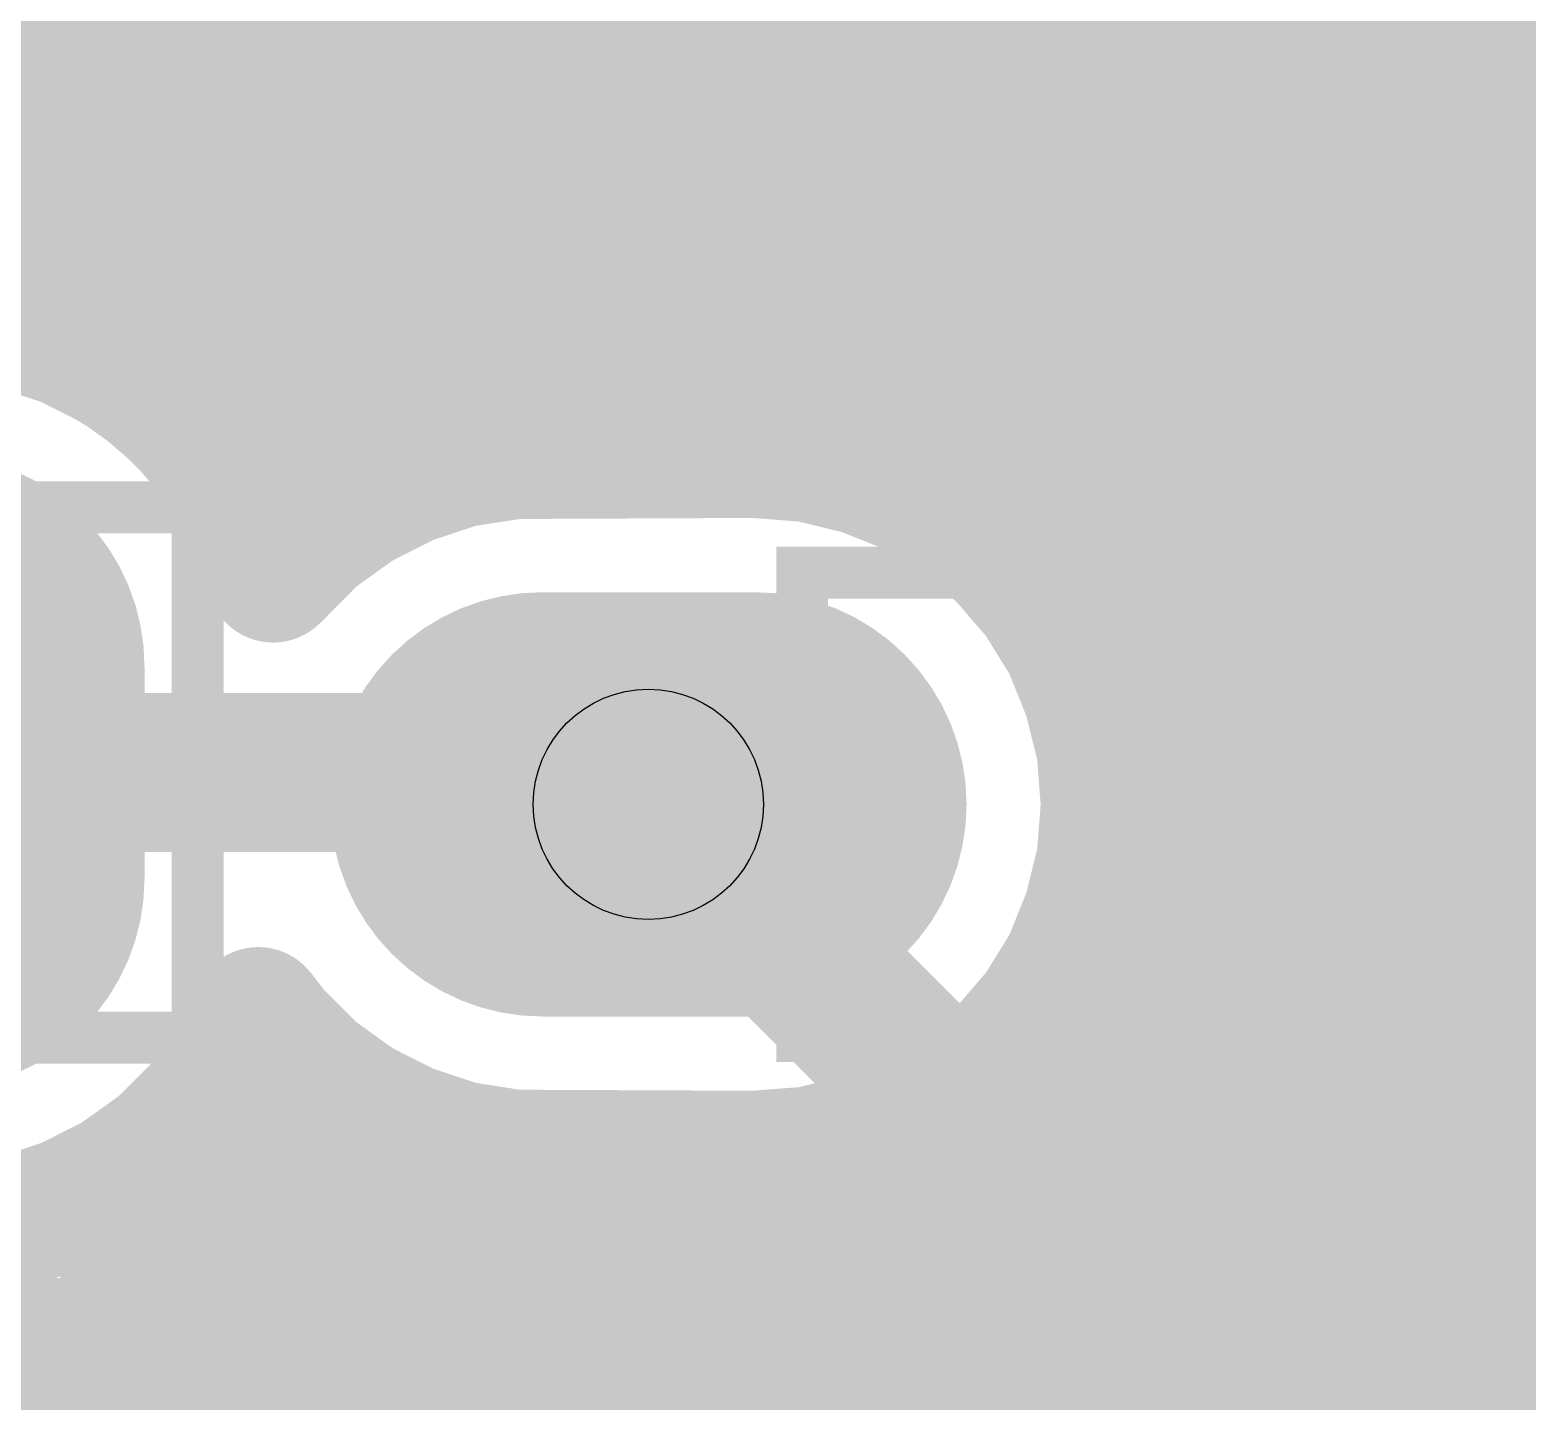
# Model space of a CAD drawing. Extents: x -0.06 to 2.31, y -0.06 to 2.06.
# Drawn here: x 1.1714 to 1.4537, y 1.0775 to 1.336 of the extents above; entities that cross this region are included whole.
import ezdxf

# ---------------------------------------------------------------- set-up
doc = ezdxf.new("R2010")
doc.units = 0
for name, color, linetype in [('Bottom', 6, 'CONTINUOUS'), ('Bottom_Silk', 11, 'CONTINUOUS'), ('Drill_Bottom', 8, 'CONTINUOUS'), ('Drill_Top', 7, 'CONTINUOUS'), ('Top', 5, 'CONTINUOUS'), ('Top_Silk', 2, 'CONTINUOUS')]:
    doc.layers.add(name, color=color, linetype=linetype)

msp = doc.modelspace()

# ---------------------------------------------------------------- linework, layer by layer
at = {"layer": 'Bottom', "linetype": 'CONTINUOUS'}
for points, const_width in [([(1.13, 1.3369), (1.7559, 1.3369)], 0.025), ([(1.1247, 1.312), (1.7337, 1.312)], 0.025), ([(1.1088, 1.2872), (1.7128, 1.2872)], 0.025), ([(1.1582, 1.2823), (1.1685, 1.2807)], 0.025), ([(1.1685, 1.2807), (1.1784, 1.2774)], 0.025), ([(1.1784, 1.2774), (1.1877, 1.2727)], 0.025), ([(1.1877, 1.2727), (1.1962, 1.2666)], 0.025), ([(1.1962, 1.2666), (1.2036, 1.2592)], 0.025), ([(1.2033, 1.2623), (1.7062, 1.2623)], 0.025), ([(1.2036, 1.2592), (1.2097, 1.2507)], 0.025), ([(1.2525, 1.2547), (1.2628, 1.2563)], 0.025), ([(1.2628, 1.2563), (1.308, 1.2565)], 0.025), ([(1.308, 1.2565), (1.3184, 1.2557)], 0.025), ([(1.3184, 1.2557), (1.3285, 1.2532)], 0.025), ([(1.2426, 1.2514), (1.2525, 1.2547)], 0.025), ([(1.3285, 1.2532), (1.3382, 1.2493)], 0.025), ([(1.2097, 1.2507), (1.2144, 1.2414)], 0.025), ([(1.2333, 1.2467), (1.2426, 1.2514)], 0.025), ([(1.3382, 1.2493), (1.3471, 1.2438)], 0.025), ([(1.2248, 1.2406), (1.2333, 1.2467)], 0.025), ([(1.3471, 1.2438), (1.355, 1.237)], 0.025), ([(1.2144, 1.2414), (1.2173, 1.233)], 0.025), ([(1.2173, 1.233), (1.2248, 1.2406)], 0.025), ([(1.355, 1.237), (1.3618, 1.2291)], 0.025), ([(1.3571, 1.2374), (1.5189, 1.2374)], 0.025), ([(1.3618, 1.2291), (1.3673, 1.2202)], 0.025), ([(1.3673, 1.2202), (1.3712, 1.2105)], 0.025), ([(1.3731, 1.2126), (1.5033, 1.2126)], 0.025), ([(1.3712, 1.2105), (1.3737, 1.2004)], 0.025), ([(1.3737, 1.2004), (1.3745, 1.19)], 0.025), ([(1.346, 1.132), (1.288, 1.19)], 0.03), ([(1.3745, 1.19), (1.3737, 1.1796)], 0.025), ([(1.377, 1.1877), (1.4996, 1.1877)], 0.025), ([(1.3737, 1.1796), (1.3712, 1.1695)], 0.025), ([(1.3712, 1.1695), (1.3704, 1.1663)], 0.025), ([(1.3704, 1.1663), (1.3776, 1.159)], 0.025), ([(1.3763, 1.1628), (1.5055, 1.1628)], 0.025), ([(1.3776, 1.159), (1.3814, 1.1537)], 0.025), ([(1.3814, 1.1537), (1.3843, 1.1479)], 0.025), ([(1.2144, 1.1506), (1.2097, 1.1413)], 0.025), ([(1.2174, 1.1468), (1.2145, 1.1506)], 0.025), ([(1.3843, 1.1479), (1.3864, 1.1417)], 0.025), ([(1.2248, 1.1394), (1.2174, 1.1468)], 0.025), ([(1.2097, 1.1413), (1.2036, 1.1328)], 0.025), ([(1.2333, 1.1333), (1.2248, 1.1394)], 0.025), ([(1.3864, 1.1417), (1.3874, 1.1353)], 0.025), ([(1.21, 1.138), (1.2241, 1.138)], 0.025), ([(1.3896, 1.138), (1.5253, 1.138)], 0.025), ([(1.346, 0.977), (1.346, 1.132)], 0.03), ([(1.3874, 1.1353), (1.3875, 1.0695)], 0.025), ([(1.2036, 1.1328), (1.1962, 1.1254)], 0.025), ([(1.2426, 1.1286), (1.2333, 1.1333)], 0.025), ([(1.2525, 1.1253), (1.2426, 1.1286)], 0.025), ([(1.1962, 1.1254), (1.1877, 1.1193)], 0.025), ([(1.2628, 1.1237), (1.2525, 1.1253)], 0.025), ([(1.2955, 1.1235), (1.2628, 1.1237)], 0.025), ([(1.3045, 1.1148), (1.2955, 1.1235)], 0.025), ([(1.1877, 1.1193), (1.1784, 1.1146)], 0.025), ([(1.1784, 1.1146), (1.1685, 1.1113)], 0.025), ([(1.3045, 1.0489), (1.3045, 1.1148)], 0.025), ([(1.1685, 1.1113), (1.1582, 1.1097)], 0.025), ([(1.1771, 1.1131), (1.302, 1.1131)], 0.025), ([(1.39, 1.1131), (1.7234, 1.1131)], 0.025), ([(0.798, 1.0882), (1.302, 1.0882)], 0.025), ([(1.39, 1.0882), (2.231, 1.0882)], 0.025), ([(1.3875, 1.0695), (1.3875, 1.0489)], 0.025)]:
    msp.add_lwpolyline(points, dxfattribs=dict(at, const_width=const_width))
for points, const_width in [([(1.1623, 1.2807, 1), (1.1748, 1.2807, 1), (1.1623, 1.2807, 1)], 0.0125), ([(1.1623, 1.2807, 1), (1.1748, 1.2807, 1), (1.1623, 1.2807, 1)], 0.0125), ([(1.1722, 1.2774, 1), (1.1847, 1.2774, 1), (1.1722, 1.2774, 1)], 0.0125), ([(1.1722, 1.2774, 1), (1.1847, 1.2774, 1), (1.1722, 1.2774, 1)], 0.0125), ([(1.1815, 1.2727, 1), (1.194, 1.2727, 1), (1.1815, 1.2727, 1)], 0.0125), ([(1.1815, 1.2727, 1), (1.194, 1.2727, 1), (1.1815, 1.2727, 1)], 0.0125), ([(1.1899, 1.2666, 1), (1.2024, 1.2666, 1), (1.1899, 1.2666, 1)], 0.0125), ([(1.1899, 1.2666, 1), (1.2024, 1.2666, 1), (1.1899, 1.2666, 1)], 0.0125), ([(1.1973, 1.2592, 1), (1.2098, 1.2592, 1), (1.1973, 1.2592, 1)], 0.0125), ([(1.1973, 1.2592, 1), (1.2098, 1.2592, 1), (1.1973, 1.2592, 1)], 0.0125), ([(1.2565, 1.2563, 1), (1.269, 1.2563, 1), (1.2565, 1.2563, 1)], 0.0125), ([(1.2565, 1.2563, 1), (1.269, 1.2563, 1), (1.2565, 1.2563, 1)], 0.0125), ([(1.3017, 1.2565, 1), (1.3142, 1.2565, 1), (1.3017, 1.2565, 1)], 0.0125), ([(1.3017, 1.2565, 1), (1.3142, 1.2565, 1), (1.3017, 1.2565, 1)], 0.0125), ([(1.3122, 1.2557, 1), (1.3247, 1.2557, 1), (1.3122, 1.2557, 1)], 0.0125), ([(1.3122, 1.2557, 1), (1.3247, 1.2557, 1), (1.3122, 1.2557, 1)], 0.0125), ([(1.2462, 1.2547, 1), (1.2587, 1.2547, 1), (1.2462, 1.2547, 1)], 0.0125), ([(1.2462, 1.2547, 1), (1.2587, 1.2547, 1), (1.2462, 1.2547, 1)], 0.0125), ([(1.3223, 1.2532, 1), (1.3348, 1.2532, 1), (1.3223, 1.2532, 1)], 0.0125), ([(1.3223, 1.2532, 1), (1.3348, 1.2532, 1), (1.3223, 1.2532, 1)], 0.0125), ([(1.2035, 1.2507, 1), (1.216, 1.2507, 1), (1.2035, 1.2507, 1)], 0.0125), ([(1.2035, 1.2507, 1), (1.216, 1.2507, 1), (1.2035, 1.2507, 1)], 0.0125), ([(1.2363, 1.2514, 1), (1.2488, 1.2514, 1), (1.2363, 1.2514, 1)], 0.0125), ([(1.2363, 1.2514, 1), (1.2488, 1.2514, 1), (1.2363, 1.2514, 1)], 0.0125), ([(1.3319, 1.2493, 1), (1.3444, 1.2493, 1), (1.3319, 1.2493, 1)], 0.0125), ([(1.3319, 1.2493, 1), (1.3444, 1.2493, 1), (1.3319, 1.2493, 1)], 0.0125), ([(1.227, 1.2467, 1), (1.2395, 1.2467, 1), (1.227, 1.2467, 1)], 0.0125), ([(1.227, 1.2467, 1), (1.2395, 1.2467, 1), (1.227, 1.2467, 1)], 0.0125), ([(1.3408, 1.2438, 1), (1.3533, 1.2438, 1), (1.3408, 1.2438, 1)], 0.0125), ([(1.3408, 1.2438, 1), (1.3533, 1.2438, 1), (1.3408, 1.2438, 1)], 0.0125), ([(1.173, 1.216, 1), (1.133, 1.216, 1), (1.173, 1.216, 1)], 0.04), ([(1.2082, 1.2414, 1), (1.2207, 1.2414, 1), (1.2082, 1.2414, 1)], 0.0125), ([(1.2082, 1.2414, 1), (1.2207, 1.2414, 1), (1.2082, 1.2414, 1)], 0.0125), ([(1.2186, 1.2406, 1), (1.2311, 1.2406, 1), (1.2186, 1.2406, 1)], 0.0125), ([(1.2186, 1.2406, 1), (1.2311, 1.2406, 1), (1.2186, 1.2406, 1)], 0.0125), ([(1.3488, 1.237, 1), (1.3613, 1.237, 1), (1.3488, 1.237, 1)], 0.0125), ([(1.3488, 1.237, 1), (1.3613, 1.237, 1), (1.3488, 1.237, 1)], 0.0125), ([(1.211, 1.233, 1), (1.2235, 1.233, 1), (1.211, 1.233, 1)], 0.0125), ([(1.211, 1.233, 1), (1.2235, 1.233, 1), (1.211, 1.233, 1)], 0.0125), ([(1.3555, 1.2291, 1), (1.368, 1.2291, 1), (1.3555, 1.2291, 1)], 0.0125), ([(1.3555, 1.2291, 1), (1.368, 1.2291, 1), (1.3555, 1.2291, 1)], 0.0125), ([(1.361, 1.2202, 1), (1.3735, 1.2202, 1), (1.361, 1.2202, 1)], 0.0125), ([(1.361, 1.2202, 1), (1.3735, 1.2202, 1), (1.361, 1.2202, 1)], 0.0125), ([(1.288, 1.19, 1), (1.248, 1.19, 1), (1.288, 1.19, 1)], 0.04), ([(1.328, 1.19, 1), (1.288, 1.19, 1), (1.328, 1.19, 1)], 0.04), ([(1.365, 1.2105, 1), (1.3775, 1.2105, 1), (1.365, 1.2105, 1)], 0.0125), ([(1.365, 1.2105, 1), (1.3775, 1.2105, 1), (1.365, 1.2105, 1)], 0.0125), ([(1.173, 1.176, 1), (1.133, 1.176, 1), (1.173, 1.176, 1)], 0.04), ([(1.3674, 1.2004, 1), (1.3799, 1.2004, 1), (1.3674, 1.2004, 1)], 0.0125), ([(1.3674, 1.2004, 1), (1.3799, 1.2004, 1), (1.3674, 1.2004, 1)], 0.0125), ([(1.2805, 1.19, 1), (1.2955, 1.19, 1), (1.2805, 1.19, 1)], 0.015), ([(1.3683, 1.19, 1), (1.3808, 1.19, 1), (1.3683, 1.19, 1)], 0.0125), ([(1.3683, 1.19, 1), (1.3808, 1.19, 1), (1.3683, 1.19, 1)], 0.0125), ([(1.3674, 1.1796, 1), (1.3799, 1.1796, 1), (1.3674, 1.1796, 1)], 0.0125), ([(1.3674, 1.1796, 1), (1.3799, 1.1796, 1), (1.3674, 1.1796, 1)], 0.0125), ([(1.365, 1.1695, 1), (1.3775, 1.1695, 1), (1.365, 1.1695, 1)], 0.0125), ([(1.365, 1.1695, 1), (1.3775, 1.1695, 1), (1.365, 1.1695, 1)], 0.0125), ([(1.3641, 1.1663, 1), (1.3766, 1.1663, 1), (1.3641, 1.1663, 1)], 0.0125), ([(1.3641, 1.1663, 1), (1.3766, 1.1663, 1), (1.3641, 1.1663, 1)], 0.0125), ([(1.3713, 1.159, 1), (1.3838, 1.159, 1), (1.3713, 1.159, 1)], 0.0125), ([(1.3713, 1.159, 1), (1.3838, 1.159, 1), (1.3713, 1.159, 1)], 0.0125), ([(1.3751, 1.1537, 1), (1.3876, 1.1537, 1), (1.3751, 1.1537, 1)], 0.0125), ([(1.3751, 1.1537, 1), (1.3876, 1.1537, 1), (1.3751, 1.1537, 1)], 0.0125), ([(1.2082, 1.1506, 1), (1.2207, 1.1506, 1), (1.2082, 1.1506, 1)], 0.0125), ([(1.2082, 1.1506, 1), (1.2207, 1.1506, 1), (1.2082, 1.1506, 1)], 0.0125), ([(1.3781, 1.1479, 1), (1.3906, 1.1479, 1), (1.3781, 1.1479, 1)], 0.0125), ([(1.3781, 1.1479, 1), (1.3906, 1.1479, 1), (1.3781, 1.1479, 1)], 0.0125), ([(1.2112, 1.1468, 1), (1.2237, 1.1468, 1), (1.2112, 1.1468, 1)], 0.0125), ([(1.2112, 1.1468, 1), (1.2237, 1.1468, 1), (1.2112, 1.1468, 1)], 0.0125), ([(1.2035, 1.1413, 1), (1.216, 1.1413, 1), (1.2035, 1.1413, 1)], 0.0125), ([(1.2035, 1.1413, 1), (1.216, 1.1413, 1), (1.2035, 1.1413, 1)], 0.0125), ([(1.2186, 1.1394, 1), (1.2311, 1.1394, 1), (1.2186, 1.1394, 1)], 0.0125), ([(1.2186, 1.1394, 1), (1.2311, 1.1394, 1), (1.2186, 1.1394, 1)], 0.0125), ([(1.3801, 1.1417, 1), (1.3926, 1.1417, 1), (1.3801, 1.1417, 1)], 0.0125), ([(1.3801, 1.1417, 1), (1.3926, 1.1417, 1), (1.3801, 1.1417, 1)], 0.0125), ([(1.3385, 1.132, 1), (1.3535, 1.132, 1), (1.3385, 1.132, 1)], 0.015), ([(1.3385, 1.132, 1), (1.3535, 1.132, 1), (1.3385, 1.132, 1)], 0.015), ([(1.3811, 1.1353, 1), (1.3936, 1.1353, 1), (1.3811, 1.1353, 1)], 0.0125), ([(1.3811, 1.1353, 1), (1.3936, 1.1353, 1), (1.3811, 1.1353, 1)], 0.0125), ([(1.1973, 1.1328, 1), (1.2098, 1.1328, 1), (1.1973, 1.1328, 1)], 0.0125), ([(1.1973, 1.1328, 1), (1.2098, 1.1328, 1), (1.1973, 1.1328, 1)], 0.0125), ([(1.227, 1.1333, 1), (1.2395, 1.1333, 1), (1.227, 1.1333, 1)], 0.0125), ([(1.227, 1.1333, 1), (1.2395, 1.1333, 1), (1.227, 1.1333, 1)], 0.0125), ([(1.2363, 1.1286, 1), (1.2488, 1.1286, 1), (1.2363, 1.1286, 1)], 0.0125), ([(1.2363, 1.1286, 1), (1.2488, 1.1286, 1), (1.2363, 1.1286, 1)], 0.0125), ([(1.1899, 1.1254, 1), (1.2024, 1.1254, 1), (1.1899, 1.1254, 1)], 0.0125), ([(1.1899, 1.1254, 1), (1.2024, 1.1254, 1), (1.1899, 1.1254, 1)], 0.0125), ([(1.2462, 1.1253, 1), (1.2587, 1.1253, 1), (1.2462, 1.1253, 1)], 0.0125), ([(1.2462, 1.1253, 1), (1.2587, 1.1253, 1), (1.2462, 1.1253, 1)], 0.0125), ([(1.2565, 1.1237, 1), (1.269, 1.1237, 1), (1.2565, 1.1237, 1)], 0.0125), ([(1.2565, 1.1237, 1), (1.269, 1.1237, 1), (1.2565, 1.1237, 1)], 0.0125), ([(1.2892, 1.1235, 1), (1.3017, 1.1235, 1), (1.2892, 1.1235, 1)], 0.0125), ([(1.2892, 1.1235, 1), (1.3017, 1.1235, 1), (1.2892, 1.1235, 1)], 0.0125), ([(1.1815, 1.1193, 1), (1.194, 1.1193, 1), (1.1815, 1.1193, 1)], 0.0125), ([(1.1815, 1.1193, 1), (1.194, 1.1193, 1), (1.1815, 1.1193, 1)], 0.0125), ([(1.1722, 1.1146, 1), (1.1847, 1.1146, 1), (1.1722, 1.1146, 1)], 0.0125), ([(1.1722, 1.1146, 1), (1.1847, 1.1146, 1), (1.1722, 1.1146, 1)], 0.0125), ([(1.2983, 1.1148, 1), (1.3108, 1.1148, 1), (1.2983, 1.1148, 1)], 0.0125), ([(1.2983, 1.1148, 1), (1.3108, 1.1148, 1), (1.2983, 1.1148, 1)], 0.0125), ([(1.1623, 1.1113, 1), (1.1748, 1.1113, 1), (1.1623, 1.1113, 1)], 0.0125), ([(1.1623, 1.1113, 1), (1.1748, 1.1113, 1), (1.1623, 1.1113, 1)], 0.0125), ([(1.3812, 1.0695, 1), (1.3937, 1.0695, 1), (1.3812, 1.0695, 1)], 0.0125), ([(1.3812, 1.0695, 1), (1.3937, 1.0695, 1), (1.3812, 1.0695, 1)], 0.0125)]:
    msp.add_lwpolyline(points, format="xyb", dxfattribs=dict(at, const_width=const_width))
at = {"layer": 'Bottom'}
for points in [[(1.268, 1.23), (1.308, 1.23), (1.268, 1.15), (1.308, 1.15)], [(1.113, 1.216), (1.193, 1.216), (1.113, 1.176), (1.193, 1.176)]]:
    msp.add_solid(points, dxfattribs=at)
at = {"layer": 'Bottom_Silk', "linetype": 'CONTINUOUS', "const_width": 0.0098}
msp.add_lwpolyline([(1.203, 1.246), (0.803, 1.246), (0.803, 1.146), (1.203, 1.146), (1.203, 1.246)], dxfattribs=at)
at = {"layer": 'Drill_Bottom'}
msp.add_circle((1.288, 1.19), 0.0217, dxfattribs=at)
at = {"layer": 'Drill_Top'}
msp.add_circle((1.288, 1.19), 0.0217, dxfattribs=at)
at = {"layer": 'Top', "linetype": 'CONTINUOUS'}
for points, const_width in [([(1.644, 1.316), (1.075, 1.316)], 0.03), ([(1.6268, 1.2745), (1.1846, 1.2745)], 0.025), ([(1.1846, 1.2745), (1.1921, 1.2698)], 0.025), ([(1.1921, 1.2698), (1.2, 1.263)], 0.025), ([(1.2, 1.263), (1.2068, 1.2551)], 0.025), ([(1.2033, 1.2623), (1.6365, 1.2623)], 0.025), ([(1.2068, 1.2551), (1.2123, 1.2462)], 0.025), ([(1.2525, 1.2547), (1.2628, 1.2563)], 0.025), ([(1.2628, 1.2563), (1.308, 1.2565)], 0.025), ([(1.308, 1.2565), (1.3184, 1.2557)], 0.025), ([(1.3184, 1.2557), (1.3285, 1.2532)], 0.025), ([(1.2426, 1.2514), (1.2525, 1.2547)], 0.025), ([(1.3285, 1.2532), (1.3382, 1.2493)], 0.025), ([(1.2333, 1.2467), (1.2426, 1.2514)], 0.025), ([(1.3382, 1.2493), (1.3471, 1.2438)], 0.025), ([(1.2248, 1.2406), (1.2333, 1.2467)], 0.025), ([(1.2123, 1.2462), (1.2159, 1.2375)], 0.025), ([(1.3471, 1.2438), (1.355, 1.237)], 0.025), ([(1.2159, 1.2375), (1.2248, 1.2406)], 0.025), ([(1.355, 1.237), (1.3618, 1.2291)], 0.025), ([(1.3571, 1.2374), (1.5189, 1.2374)], 0.025), ([(1.3618, 1.2291), (1.3673, 1.2202)], 0.025), ([(1.3673, 1.2202), (1.3712, 1.2105)], 0.025), ([(1.3731, 1.2126), (1.5033, 1.2126)], 0.025), ([(1.3712, 1.2105), (1.3737, 1.2004)], 0.025), ([(1.153, 1.196), (1.282, 1.196)], 0.03), ([(1.282, 1.196), (1.288, 1.19)], 0.03), ([(1.3737, 1.2004), (1.3745, 1.19)], 0.025), ([(1.3745, 1.19), (1.3737, 1.1796)], 0.025), ([(1.377, 1.1877), (1.4996, 1.1877)], 0.025), ([(1.3737, 1.1796), (1.3712, 1.1695)], 0.025), ([(1.3712, 1.1695), (1.3673, 1.1598)], 0.025), ([(1.3712, 1.1628), (1.5055, 1.1628)], 0.025), ([(1.3673, 1.1598), (1.3618, 1.1509)], 0.025), ([(1.2144, 1.1506), (1.2097, 1.1413)], 0.025), ([(1.2174, 1.1468), (1.2144, 1.1506)], 0.025), ([(1.3618, 1.1509), (1.355, 1.143)], 0.025), ([(1.2248, 1.1394), (1.2174, 1.1468)], 0.025), ([(1.355, 1.143), (1.3471, 1.1362)], 0.025), ([(1.2097, 1.1413), (1.2036, 1.1328)], 0.025), ([(1.2333, 1.1333), (1.2248, 1.1394)], 0.025), ([(1.21, 1.138), (1.2241, 1.138)], 0.025), ([(1.3519, 1.138), (1.5253, 1.138)], 0.025), ([(1.3471, 1.1362), (1.3382, 1.1307)], 0.025), ([(1.2036, 1.1328), (1.1962, 1.1254)], 0.025), ([(1.2426, 1.1286), (1.2333, 1.1333)], 0.025), ([(1.2525, 1.1253), (1.2426, 1.1286)], 0.025), ([(1.3382, 1.1307), (1.3285, 1.1268)], 0.025), ([(1.1962, 1.1254), (1.1877, 1.1193)], 0.025), ([(1.2628, 1.1237), (1.2525, 1.1253)], 0.025), ([(1.3285, 1.1268), (1.3184, 1.1243)], 0.025), ([(1.308, 1.1235), (1.2628, 1.1237)], 0.025), ([(1.3184, 1.1243), (1.308, 1.1235)], 0.025), ([(1.1877, 1.1193), (1.1784, 1.1146)], 0.025), ([(1.1784, 1.1146), (1.1685, 1.1113)], 0.025), ([(1.1685, 1.1113), (1.1582, 1.1097)], 0.025), ([(1.1771, 1.1131), (1.7234, 1.1131)], 0.025), ([(0.6944, 1.0882), (2.2265, 1.0882)], 0.025)]:
    msp.add_lwpolyline(points, dxfattribs=dict(at, const_width=const_width))
for points, const_width in [([(1.1783, 1.2745, 1), (1.1908, 1.2745, 1), (1.1783, 1.2745, 1)], 0.0125), ([(1.1783, 1.2745, 1), (1.1908, 1.2745, 1), (1.1783, 1.2745, 1)], 0.0125), ([(1.1858, 1.2698, 1), (1.1983, 1.2698, 1), (1.1858, 1.2698, 1)], 0.0125), ([(1.1858, 1.2698, 1), (1.1983, 1.2698, 1), (1.1858, 1.2698, 1)], 0.0125), ([(1.1938, 1.263, 1), (1.2063, 1.263, 1), (1.1938, 1.263, 1)], 0.0125), ([(1.1938, 1.263, 1), (1.2063, 1.263, 1), (1.1938, 1.263, 1)], 0.0125), ([(1.2005, 1.2551, 1), (1.213, 1.2551, 1), (1.2005, 1.2551, 1)], 0.0125), ([(1.2005, 1.2551, 1), (1.213, 1.2551, 1), (1.2005, 1.2551, 1)], 0.0125), ([(1.2565, 1.2563, 1), (1.269, 1.2563, 1), (1.2565, 1.2563, 1)], 0.0125), ([(1.2565, 1.2563, 1), (1.269, 1.2563, 1), (1.2565, 1.2563, 1)], 0.0125), ([(1.3018, 1.2565, 1), (1.3143, 1.2565, 1), (1.3018, 1.2565, 1)], 0.0125), ([(1.3018, 1.2565, 1), (1.3143, 1.2565, 1), (1.3018, 1.2565, 1)], 0.0125), ([(1.3122, 1.2557, 1), (1.3247, 1.2557, 1), (1.3122, 1.2557, 1)], 0.0125), ([(1.3122, 1.2557, 1), (1.3247, 1.2557, 1), (1.3122, 1.2557, 1)], 0.0125), ([(1.2462, 1.2547, 1), (1.2587, 1.2547, 1), (1.2462, 1.2547, 1)], 0.0125), ([(1.2462, 1.2547, 1), (1.2587, 1.2547, 1), (1.2462, 1.2547, 1)], 0.0125), ([(1.3223, 1.2532, 1), (1.3348, 1.2532, 1), (1.3223, 1.2532, 1)], 0.0125), ([(1.3223, 1.2532, 1), (1.3348, 1.2532, 1), (1.3223, 1.2532, 1)], 0.0125), ([(1.2363, 1.2514, 1), (1.2488, 1.2514, 1), (1.2363, 1.2514, 1)], 0.0125), ([(1.2363, 1.2514, 1), (1.2488, 1.2514, 1), (1.2363, 1.2514, 1)], 0.0125), ([(1.3319, 1.2493, 1), (1.3444, 1.2493, 1), (1.3319, 1.2493, 1)], 0.0125), ([(1.3319, 1.2493, 1), (1.3444, 1.2493, 1), (1.3319, 1.2493, 1)], 0.0125), ([(1.227, 1.2467, 1), (1.2395, 1.2467, 1), (1.227, 1.2467, 1)], 0.0125), ([(1.227, 1.2467, 1), (1.2395, 1.2467, 1), (1.227, 1.2467, 1)], 0.0125), ([(1.206, 1.2462, 1), (1.2185, 1.2462, 1), (1.206, 1.2462, 1)], 0.0125), ([(1.206, 1.2462, 1), (1.2185, 1.2462, 1), (1.206, 1.2462, 1)], 0.0125), ([(1.3408, 1.2438, 1), (1.3533, 1.2438, 1), (1.3408, 1.2438, 1)], 0.0125), ([(1.3408, 1.2438, 1), (1.3533, 1.2438, 1), (1.3408, 1.2438, 1)], 0.0125), ([(1.173, 1.216, 1), (1.133, 1.216, 1), (1.173, 1.216, 1)], 0.04), ([(1.2186, 1.2406, 1), (1.2311, 1.2406, 1), (1.2186, 1.2406, 1)], 0.0125), ([(1.2186, 1.2406, 1), (1.2311, 1.2406, 1), (1.2186, 1.2406, 1)], 0.0125), ([(1.2096, 1.2375, 1), (1.2221, 1.2375, 1), (1.2096, 1.2375, 1)], 0.0125), ([(1.2096, 1.2375, 1), (1.2221, 1.2375, 1), (1.2096, 1.2375, 1)], 0.0125), ([(1.3488, 1.237, 1), (1.3613, 1.237, 1), (1.3488, 1.237, 1)], 0.0125), ([(1.3488, 1.237, 1), (1.3613, 1.237, 1), (1.3488, 1.237, 1)], 0.0125), ([(1.3555, 1.2291, 1), (1.368, 1.2291, 1), (1.3555, 1.2291, 1)], 0.0125), ([(1.3555, 1.2291, 1), (1.368, 1.2291, 1), (1.3555, 1.2291, 1)], 0.0125), ([(1.361, 1.2202, 1), (1.3735, 1.2202, 1), (1.361, 1.2202, 1)], 0.0125), ([(1.361, 1.2202, 1), (1.3735, 1.2202, 1), (1.361, 1.2202, 1)], 0.0125), ([(1.288, 1.19, 1), (1.248, 1.19, 1), (1.288, 1.19, 1)], 0.04), ([(1.328, 1.19, 1), (1.288, 1.19, 1), (1.328, 1.19, 1)], 0.04), ([(1.365, 1.2105, 1), (1.3775, 1.2105, 1), (1.365, 1.2105, 1)], 0.0125), ([(1.365, 1.2105, 1), (1.3775, 1.2105, 1), (1.365, 1.2105, 1)], 0.0125), ([(1.173, 1.176, 1), (1.133, 1.176, 1), (1.173, 1.176, 1)], 0.04), ([(1.2745, 1.196, 1), (1.2895, 1.196, 1), (1.2745, 1.196, 1)], 0.015), ([(1.2745, 1.196, 1), (1.2895, 1.196, 1), (1.2745, 1.196, 1)], 0.015), ([(1.3674, 1.2004, 1), (1.3799, 1.2004, 1), (1.3674, 1.2004, 1)], 0.0125), ([(1.3674, 1.2004, 1), (1.3799, 1.2004, 1), (1.3674, 1.2004, 1)], 0.0125), ([(1.2805, 1.19, 1), (1.2955, 1.19, 1), (1.2805, 1.19, 1)], 0.015), ([(1.3683, 1.19, 1), (1.3808, 1.19, 1), (1.3683, 1.19, 1)], 0.0125), ([(1.3683, 1.19, 1), (1.3808, 1.19, 1), (1.3683, 1.19, 1)], 0.0125), ([(1.3674, 1.1796, 1), (1.3799, 1.1796, 1), (1.3674, 1.1796, 1)], 0.0125), ([(1.3674, 1.1796, 1), (1.3799, 1.1796, 1), (1.3674, 1.1796, 1)], 0.0125), ([(1.365, 1.1695, 1), (1.3775, 1.1695, 1), (1.365, 1.1695, 1)], 0.0125), ([(1.365, 1.1695, 1), (1.3775, 1.1695, 1), (1.365, 1.1695, 1)], 0.0125), ([(1.361, 1.1598, 1), (1.3735, 1.1598, 1), (1.361, 1.1598, 1)], 0.0125), ([(1.361, 1.1598, 1), (1.3735, 1.1598, 1), (1.361, 1.1598, 1)], 0.0125), ([(1.2082, 1.1506, 1), (1.2207, 1.1506, 1), (1.2082, 1.1506, 1)], 0.0125), ([(1.2082, 1.1506, 1), (1.2207, 1.1506, 1), (1.2082, 1.1506, 1)], 0.0125), ([(1.3555, 1.1509, 1), (1.368, 1.1509, 1), (1.3555, 1.1509, 1)], 0.0125), ([(1.3555, 1.1509, 1), (1.368, 1.1509, 1), (1.3555, 1.1509, 1)], 0.0125), ([(1.2112, 1.1468, 1), (1.2237, 1.1468, 1), (1.2112, 1.1468, 1)], 0.0125), ([(1.2112, 1.1468, 1), (1.2237, 1.1468, 1), (1.2112, 1.1468, 1)], 0.0125), ([(1.3488, 1.143, 1), (1.3613, 1.143, 1), (1.3488, 1.143, 1)], 0.0125), ([(1.3488, 1.143, 1), (1.3613, 1.143, 1), (1.3488, 1.143, 1)], 0.0125), ([(1.2035, 1.1413, 1), (1.216, 1.1413, 1), (1.2035, 1.1413, 1)], 0.0125), ([(1.2035, 1.1413, 1), (1.216, 1.1413, 1), (1.2035, 1.1413, 1)], 0.0125), ([(1.2186, 1.1394, 1), (1.2311, 1.1394, 1), (1.2186, 1.1394, 1)], 0.0125), ([(1.2186, 1.1394, 1), (1.2311, 1.1394, 1), (1.2186, 1.1394, 1)], 0.0125), ([(1.3408, 1.1362, 1), (1.3533, 1.1362, 1), (1.3408, 1.1362, 1)], 0.0125), ([(1.3408, 1.1362, 1), (1.3533, 1.1362, 1), (1.3408, 1.1362, 1)], 0.0125), ([(1.1973, 1.1328, 1), (1.2098, 1.1328, 1), (1.1973, 1.1328, 1)], 0.0125), ([(1.1973, 1.1328, 1), (1.2098, 1.1328, 1), (1.1973, 1.1328, 1)], 0.0125), ([(1.227, 1.1333, 1), (1.2395, 1.1333, 1), (1.227, 1.1333, 1)], 0.0125), ([(1.227, 1.1333, 1), (1.2395, 1.1333, 1), (1.227, 1.1333, 1)], 0.0125), ([(1.2363, 1.1286, 1), (1.2488, 1.1286, 1), (1.2363, 1.1286, 1)], 0.0125), ([(1.2363, 1.1286, 1), (1.2488, 1.1286, 1), (1.2363, 1.1286, 1)], 0.0125), ([(1.3319, 1.1307, 1), (1.3444, 1.1307, 1), (1.3319, 1.1307, 1)], 0.0125), ([(1.3319, 1.1307, 1), (1.3444, 1.1307, 1), (1.3319, 1.1307, 1)], 0.0125), ([(1.1899, 1.1254, 1), (1.2024, 1.1254, 1), (1.1899, 1.1254, 1)], 0.0125), ([(1.1899, 1.1254, 1), (1.2024, 1.1254, 1), (1.1899, 1.1254, 1)], 0.0125), ([(1.2462, 1.1253, 1), (1.2587, 1.1253, 1), (1.2462, 1.1253, 1)], 0.0125), ([(1.2462, 1.1253, 1), (1.2587, 1.1253, 1), (1.2462, 1.1253, 1)], 0.0125), ([(1.3223, 1.1268, 1), (1.3348, 1.1268, 1), (1.3223, 1.1268, 1)], 0.0125), ([(1.3223, 1.1268, 1), (1.3348, 1.1268, 1), (1.3223, 1.1268, 1)], 0.0125), ([(1.2565, 1.1237, 1), (1.269, 1.1237, 1), (1.2565, 1.1237, 1)], 0.0125), ([(1.2565, 1.1237, 1), (1.269, 1.1237, 1), (1.2565, 1.1237, 1)], 0.0125), ([(1.3018, 1.1235, 1), (1.3143, 1.1235, 1), (1.3018, 1.1235, 1)], 0.0125), ([(1.3018, 1.1235, 1), (1.3143, 1.1235, 1), (1.3018, 1.1235, 1)], 0.0125), ([(1.3122, 1.1243, 1), (1.3247, 1.1243, 1), (1.3122, 1.1243, 1)], 0.0125), ([(1.3122, 1.1243, 1), (1.3247, 1.1243, 1), (1.3122, 1.1243, 1)], 0.0125), ([(1.1815, 1.1193, 1), (1.194, 1.1193, 1), (1.1815, 1.1193, 1)], 0.0125), ([(1.1815, 1.1193, 1), (1.194, 1.1193, 1), (1.1815, 1.1193, 1)], 0.0125), ([(1.1722, 1.1146, 1), (1.1847, 1.1146, 1), (1.1722, 1.1146, 1)], 0.0125), ([(1.1722, 1.1146, 1), (1.1847, 1.1146, 1), (1.1722, 1.1146, 1)], 0.0125), ([(1.1623, 1.1113, 1), (1.1748, 1.1113, 1), (1.1623, 1.1113, 1)], 0.0125), ([(1.1623, 1.1113, 1), (1.1748, 1.1113, 1), (1.1623, 1.1113, 1)], 0.0125)]:
    msp.add_lwpolyline(points, format="xyb", dxfattribs=dict(at, const_width=const_width))
at = {"layer": 'Top'}
for points in [[(1.268, 1.23), (1.308, 1.23), (1.268, 1.15), (1.308, 1.15)], [(1.113, 1.216), (1.193, 1.216), (1.113, 1.176), (1.193, 1.176)]]:
    msp.add_solid(points, dxfattribs=at)
at = {"layer": 'Top_Silk', "linetype": 'CONTINUOUS'}
for points, const_width in [([(1.3971, 1.2908), (1.4186, 1.2908), (1.4257, 1.2932), (1.4282, 1.2956), (1.4306, 1.3003), (1.4306, 1.3051), (1.4282, 1.3099), (1.4257, 1.3123), (1.4186, 1.3147), (1.3971, 1.3147), (1.3971, 1.2645)], 0.0077), ([(1.4579, 1.3146), (1.4508, 1.3123), (1.4484, 1.3075), (1.4484, 1.3027), (1.4508, 1.2979), (1.4556, 1.2955), (1.4651, 1.2931)], 0.0077), ([(1.4579, 1.2645), (1.4508, 1.2668), (1.4484, 1.2693), (1.446, 1.274), (1.446, 1.2812), (1.4484, 1.286), (1.4532, 1.2908), (1.4603, 1.2931)], 0.0077), ([(1.4138, 1.2908), (1.4306, 1.2645)], 0.0077), ([(1.317, 1.2337), (1.5607, 1.2337), (1.5607, 1.1463), (1.317, 1.1463), (1.317, 1.2337)], 0.0098), ([(1.2888, 1.1903), (1.3168, 1.1903)], 0.0098)]:
    msp.add_lwpolyline(points, dxfattribs=dict(at, const_width=const_width))
for points, const_width in [([(1.3951, 1.2908, 1), (1.399, 1.2908, 1), (1.3951, 1.2908, 1)], 0.0039), ([(1.4119, 1.2908, 1), (1.4157, 1.2908, 1), (1.4119, 1.2908, 1)], 0.0039), ([(1.3951, 1.2645, 1), (1.399, 1.2645, 1), (1.3951, 1.2645, 1)], 0.0039), ([(1.4286, 1.2645, 1), (1.4325, 1.2645, 1), (1.4286, 1.2645, 1)], 0.0039), ([(1.2863, 1.1903, 1), (1.2912, 1.1903, 1), (1.2863, 1.1903, 1)], 0.0049), ([(1.3143, 1.1903, 1), (1.3192, 1.1903, 1), (1.3143, 1.1903, 1)], 0.0049)]:
    msp.add_lwpolyline(points, format="xyb", dxfattribs=dict(at, const_width=const_width))

doc.saveas('drawing.dxf')
